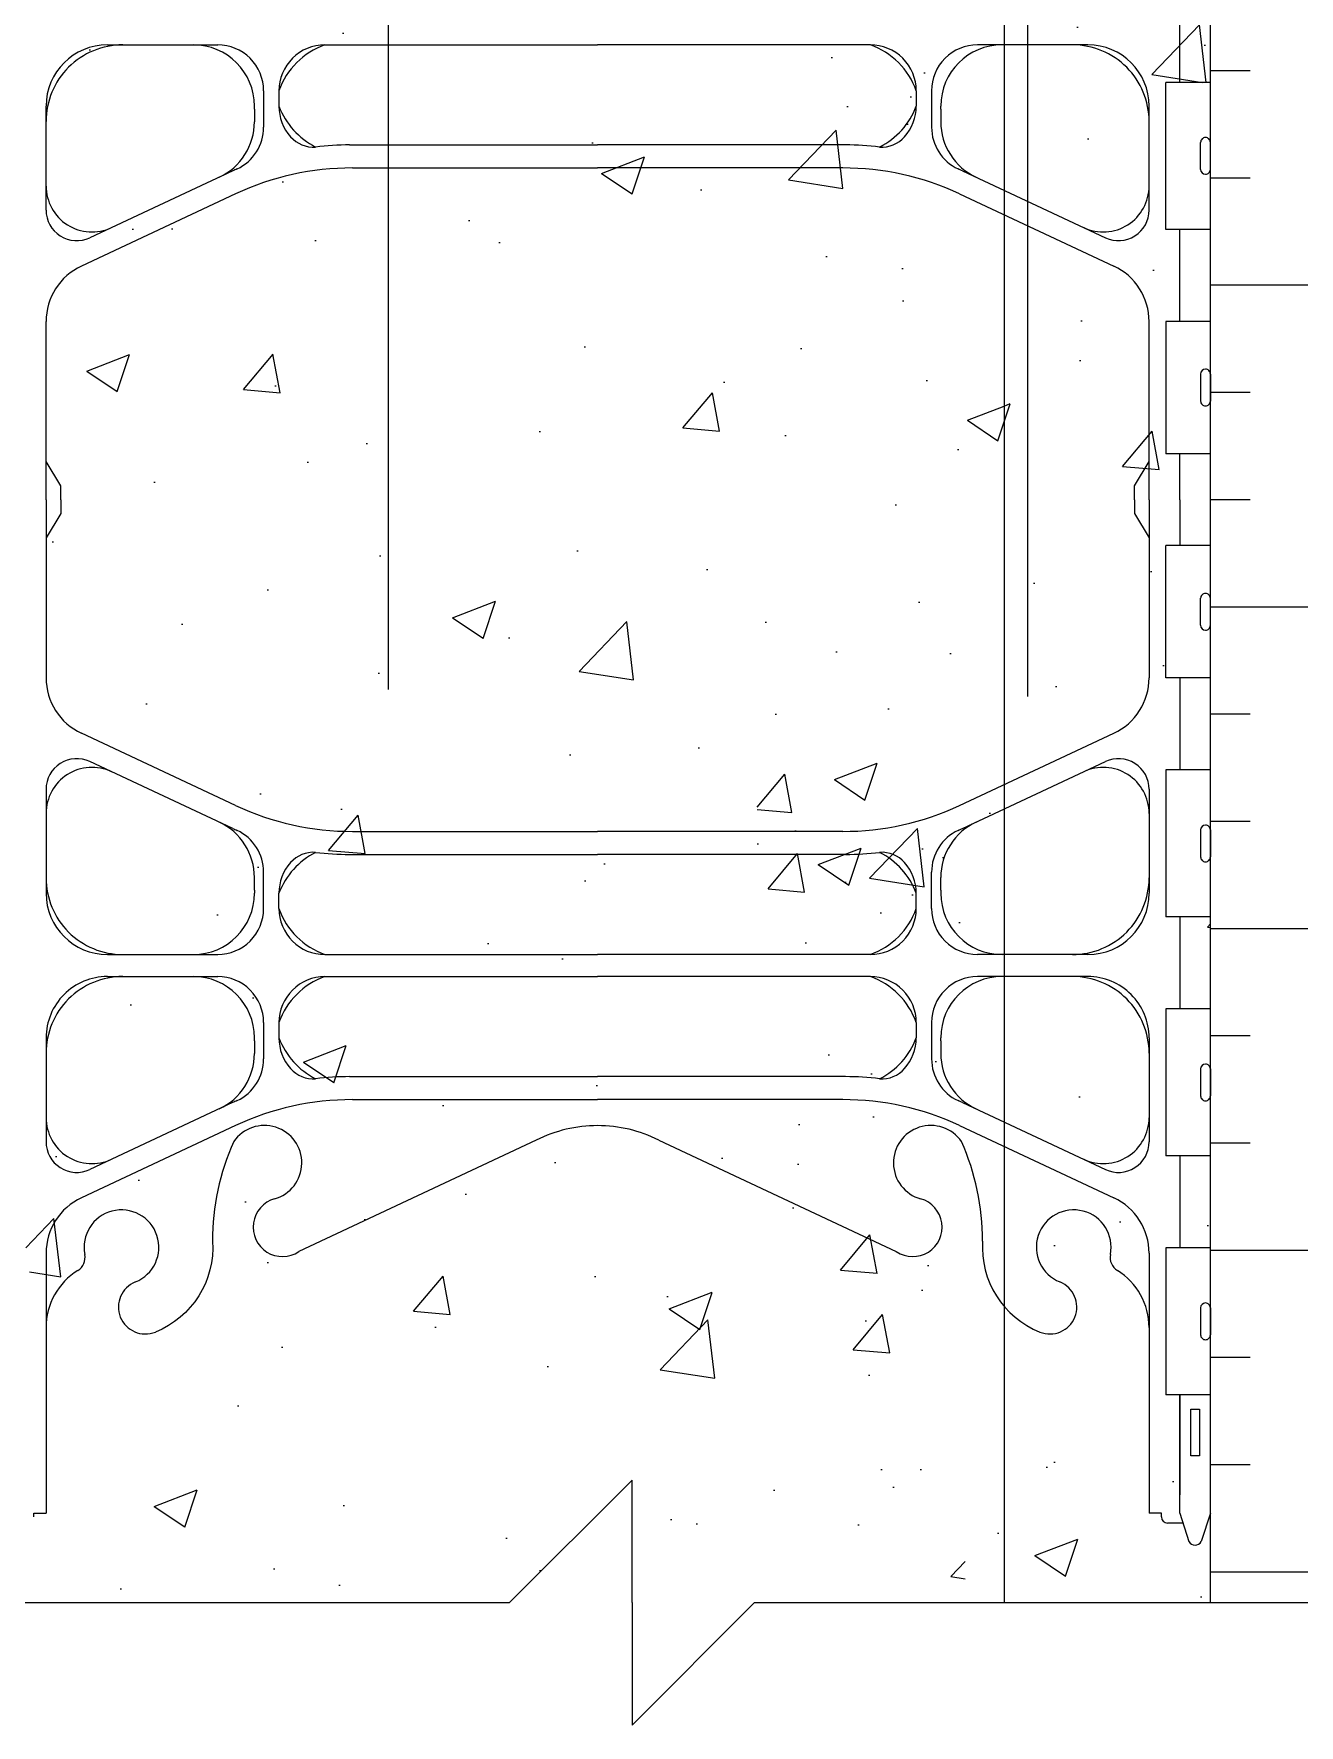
# Model space of a CAD drawing. Header units: inches. Extents: x 94.9 to 180.3, y -51.5 to 24.4.
# Drawn here: x 150.3 to 160.63, y -31.6 to -17.8 of the extents above; entities that cross this region are included whole.
import ezdxf

# ---------------------------------------------------------------- set-up
doc = ezdxf.new("R2010")
doc.units = ezdxf.units.IN
doc.header["$LTSCALE"] = 0.5
doc.header["$MEASUREMENT"] = 0
for name, color, linetype in [('HATCH', 12, 'Continuous'), ('line25', 2, 'Continuous'), ('LINE3', 3, 'Continuous'), ('LINE9', 9, 'Continuous'), ('Web_Edge', 9, 'Continuous')]:
    doc.layers.add(name, color=color, linetype=linetype)
pattern_1 = [(50, (0, 0), (3.586300913003767, -0.3137606749129755), [0.375, -4.125]), (355, (0, 0), (-0.693756668065, 3.760960668500059), [0.3, -3.3]), (100.4514, (0.2988584, -0.0261467), (2.892546908570108, 3.447197710304768), [0.31870095, -3.50571056]), (46.18420000000001, (0, 1), (5.336205243128222, -0.8275950716450904), [0.5625, -6.1875]), (96.6356, (0.444683725, 0.931033465), (4.673313527743517, 4.870589354502209), [0.47805144, -5.258565]), (351.1842, (0, 1), (4.673309725668136, 4.870593004626623), [0.45, -4.95]), (21, (0.5, 0.75), (2.984535260592308, -2.013094453326694), [0.375, -4.125]), (326.0000000000001, (0.5, 0.75), (1.216576659607909, 3.625750225234265), [0.3, -3.3]), (71.4514, (0.748711165, 0.58224197), (4.20111314290745, 1.612652483549762), [0.31870095, -3.50571056]), (37.50000000000001, (0, 0), (0.06079927658645334, 1.664469269156557), [0, -3.26, 0, -3.35, 0, -3.3125]), (7.499999999999999, (0, 0), (1.315347687210743, 1.972058559411801), [0, -1.91, 0, -3.185, 0, -1.2625]), (327.5, (-1.115, 0), (2.669112180862045, -0.112774358671899), [0, -1.25, 0, -3.9, 0, -5.175]), (317.5, (-1.615, 0), (2.915930846711931, 0.5005249116615882), [0, -1.625, 0, -2.59, 0, -3.675])]

msp = doc.modelspace()

# ---------------------------------------------------------------- hatches: boundary and pattern name
at = {"layer": 'HATCH'}
h = msp.add_hatch(dxfattribs=at)
h.set_pattern_fill('INSUL', color=256, scale=7, style=0)
h.set_pattern_definition([(0, (140.1029442377504, -43.47122242433819), (0, 2.625), []), (0, (140.1029442377504, -42.59622242433819), (0, 2.625), [0.875, -0.875]), (0, (140.1029442377504, -41.72122242433819), (0, 2.625), [0.875, -0.875])])
h.paths.add_polyline_path([(162.5293352938767, -15.59641818021844), (162.5293352938767, -14.84641818021836), (159.9043352938769, -14.84641818021829), (159.9043352938767, -30.59641818021844), (162.5293352938767, -30.59641818021844)])
h.paths.add_polyline_path([(162.5293352938767, 5.40358181978155), (162.0918352938767, 5.403581819781564), (162.0918352938767, 4.903581819781564), (160.5918352938767, 4.903581819781564), (160.5918352938767, 5.403581819781564), (159.9043352938769, 5.403581819781564), (159.9043352938769, -8.84641818021825), (162.5293352938767, -8.84641818021825), (162.5293352938767, -6.346418180218436)])
h = msp.add_hatch(dxfattribs=at)
h.set_pattern_fill('AR-CONC', color=256, scale=0.5, style=0)
h.set_pattern_definition([(49.99999999999999, (-2.30206905473753, -6.55844645664439), (3.586300913003767, -0.3137606749129755), [0.375, -4.125]), (355, (-2.30206905473753, -6.55844645664439), (-0.693756668065, 3.760960668500059), [0.3, -3.3]), (100.4514, (-2.003210654737529, -6.584593156644388), (2.892546908570108, 3.447197710304768), [0.31870095, -3.50571056]), (46.18420000000001, (-2.30206905473753, -5.55844645664439), (5.336205243128222, -0.8275950716450904), [0.5625, -6.1875]), (96.6356, (-1.857385329737525, -5.627412991644391), (4.673313527743517, 4.870589354502209), [0.47805144, -5.258565]), (351.1842, (-2.30206905473753, -5.55844645664439), (4.673309725668136, 4.870593004626623), [0.45, -4.95]), (21, (-1.80206905473753, -5.80844645664439), (2.984535260592308, -2.013094453326694), [0.375, -4.125]), (326.0000000000001, (-1.80206905473753, -5.80844645664439), (1.216576659607909, 3.625750225234265), [0.3, -3.3]), (71.4514, (-1.553357889737526, -5.976204486644392), (4.20111314290745, 1.612652483549762), [0.31870095, -3.50571056]), (37.50000000000001, (-2.30206905473753, -6.55844645664439), (0.06079927658645334, 1.664469269156557), [0, -3.26, 0, -3.35, 0, -3.3125]), (7.499999999999999, (-2.30206905473753, -6.55844645664439), (1.315347687210743, 1.972058559411801), [0, -1.91, 0, -3.185, 0, -1.2625]), (327.5, (-3.417069054737539, -6.55844645664439), (2.669112180862045, -0.112774358671899), [0, -1.25, 0, -3.9, 0, -5.175]), (317.5, (-3.917069054737539, -6.55844645664439), (2.915930846711931, 0.5005249116615882), [0, -1.625, 0, -2.59, 0, -3.675])])
h.paths.add_polyline_path([(157.9043352938767, -14.84641818021829), (157.0693352938776, -14.84641818021827), (157.0693352938776, -14.2839181802183), (156.8818352938776, -14.09641818021829), (156.6318352938776, -14.09641818021827), (156.4443352938776, -14.28391818021824), (156.4443352938776, -14.84641818021827), (156.2060709464155, -14.84641818021827), (156.2060709464155, -30.59641818021844), (157.9043352938767, -30.59641818021844)], flags=17)
h = msp.add_hatch(dxfattribs=at)
h.set_pattern_fill('AR-CONC', color=256, scale=0.5, style=0)
h.set_pattern_definition(pattern_1)
h.paths.add_polyline_path([(159.5393826996348, -18.19141818022472), (159.9043352938767, -18.19141818022472), (159.9043352938767, -17.44141818022466), (159.5393826996348, -17.44141818022472), (159.5393826996348, -16.24141818022467), (159.9043352938767, -16.24141818022467), (159.9043352938767, -15.49141818022467), (159.5393826996348, -15.49141818022473), (159.5393826996348, -14.84641818021828), (159.0693352938776, -14.84641818021827), (159.0693352938776, -14.28391818021828), (158.8818352938776, -14.0964181802183), (158.6318352938776, -14.09641818021826), (158.4443352938776, -14.28391818021824), (158.4443352938776, -14.84641818021827), (158.2219285003352, -14.84641818021826), (158.2219285003352, -30.59641818021844), (159.9043352938767, -30.59641818021844), (159.9043352938767, -28.9014181802247), (159.5393826996348, -28.90141818022469), (159.5393826996348, -27.70141818022465), (159.9043352938767, -27.70141818022471), (159.9043352938767, -26.95141818022471), (159.5393826996348, -26.95141818022471), (159.5393826996348, -25.75141818022466), (159.9043352938767, -25.75141818022472), (159.9043352938767, -25.00141818022466), (159.5393826996348, -25.00141818022466), (159.5393826996348, -23.80141818022462), (159.9043352938767, -23.80141818022467), (159.9043352938767, -23.05141818022467), (159.5393826996348, -23.05141818022473), (159.5393826996348, -21.97141818022468), (159.9043352938767, -21.97141818022469), (159.9043352938767, -21.22141818022469), (159.5393826996348, -21.22141818022469), (159.5393826996348, -20.14141818022465), (159.9043352938767, -20.1414181802247), (159.9043352938767, -19.3914181802247), (159.5393826996348, -19.39141818022476)])
h = msp.add_hatch(dxfattribs=at)
h.set_pattern_fill('AR-CONC', color=256, scale=0.5, style=0)
h.set_pattern_definition(pattern_1)
h.paths.add_polyline_path([(150.2692878881186, -14.27767112007411), (150.2692878881186, -15.49141818022473), (149.9043352938767, -15.49141818022467), (149.9043352938767, -16.24141818022467), (150.2692878881186, -16.24141818022467), (150.2692878881186, -17.44141818022472), (149.9043352938767, -17.44141818022466), (149.9043352938767, -18.19141818022472), (150.2692878881186, -18.19141818022472), (150.2692878881186, -19.39141818022476), (149.9043352938767, -19.3914181802247), (149.9043352938767, -20.1414181802247), (150.2692878881186, -20.14141818022465), (150.2692878881186, -21.22141818022469), (149.9043352938767, -21.22141818022469), (149.9043352938767, -21.97141818022469), (150.2692878881186, -21.97141818022469), (150.2692878881186, -23.05141818022473), (149.9043352938767, -23.05141818022467), (149.9043352938767, -23.80141818022467), (150.2692878881186, -23.80141818022461), (150.2692878881186, -25.00141818022466), (149.9043352938767, -25.00141818022466), (149.9043352938767, -25.75141818022472), (150.2692878881186, -25.75141818022466), (150.2692878881186, -26.95141818022471), (149.9043352938767, -26.95141818022471), (149.9043352938767, -27.34641818021827), (149.9043352938767, -27.70141818022471), (150.2692878881186, -27.70141818022465), (150.2692878881186, -28.9014181802247), (149.9043352938767, -28.9014181802247), (149.9043352938767, -30.59641818021843), (154.1856277842996, -30.59641818021843), (155.1856277842996, -29.59641818021842), (155.1856277842996, -30.59641818021844), (155.1856277842996, -31.59641818021842), (156.1856277842995, -30.59641818021843), (158.2219285003352, -30.59641818021844), (158.2219285003352, -16.15457284708634, 0.2223013013052496), (157.1870312477243, -15.41672252505066)])
h.paths.add_polyline_path([(157.4353065989541, -16.18487140140859, -1), (157.8103065989541, -16.18487140140859, -1)], flags=16)

# ---------------------------------------------------------------- linework, layer by layer
at = {"layer": 'line25'}
for p, q in [((159.9043352938767, -30.59641818021844), (159.9043352938767, -14.84641818021829)), ((159.9043352938767, -18.19141818022472), (159.5393826996348, -18.19141818022472)), ((159.5393826996348, -19.3914181802247), (159.5393826996348, -18.19141818022466)), ((159.9043352938767, -19.3914181802247), (159.5393826996348, -19.39141818022476)), ((159.9043352938767, -20.1414181802247), (159.5393826996348, -20.14141818022465)), ((159.5393826996348, -20.1414181802247), (159.5393826996348, -21.22141818022475)), ((159.9043352938767, -21.22141818022469), (159.5393826996348, -21.22141818022469)), ((159.9043352938767, -21.97141818022469), (159.5393826996348, -21.97141818022469)), ((159.5393826996348, -23.05141818022467), (159.5393826996348, -21.97141818022463)), ((159.9043352938767, -23.05141818022467), (159.5393826996348, -23.05141818022473)), ((159.9043352938767, -23.80141818022467), (159.5393826996348, -23.80141818022462)), ((159.5393826996348, -23.80141818022467), (159.5393826996348, -25.00141818022472)), ((159.9043352938767, -25.00141818022466), (159.5393826996348, -25.00141818022466)), ((159.9043352938767, -25.75141818022472), (159.5393826996348, -25.75141818022466)), ((159.5393826996348, -25.75141818022472), (159.5393826996348, -26.95141818022476)), ((159.9043352938767, -26.95141818022471), (159.5393826996348, -26.95141818022471)), ((159.9043352938767, -27.70141818022471), (159.5393826996348, -27.70141818022465)), ((159.5393826996348, -27.70141818022471), (159.5393826996348, -28.90141818022475)), ((159.9043352938767, -28.9014181802247), (159.5393826996348, -28.9014181802247))]:
    msp.add_line(p, q, dxfattribs=at)
at = {"layer": 'LINE3'}
for p, q in [((153.1954820993024, -2.735783541547164), (153.1954820993024, -23.14410391264991)), ((158.2219285003352, -5.042660475914118), (158.2219285003352, -30.59641818021844)), ((158.4156998177673, -23.2018074998505), (158.4156998177673, -16.89197818259532))]:
    msp.add_line(p, q, dxfattribs=at)
at = {"layer": 'LINE9'}
for p, q in [((159.8243316739137, -18.90141818022464), (159.8243316739128, -18.68141818022472)), ((159.8643316739137, -18.6414181802247), (159.8643316739127, -18.64141818022465)), ((159.9043316739136, -18.90141818022458), (159.9043316739136, -18.68141818022472)), ((159.9043352938767, -18.73641818022456), (159.9043316739132, -18.73641818022456)), ((159.9043352938767, -18.84641818022457), (159.9043316739132, -18.84641818022457)), ((159.8643316739137, -18.9414181802246), (159.8643316739137, -18.94141818022466)), ((159.8643316739137, -20.53141818022469), (159.8643316739137, -20.53141818022463)), ((159.8243316739137, -20.57141818022465), (159.8243316739128, -20.79141818022457)), ((159.9043316739136, -20.57141818022471), (159.9043316739136, -20.79141818022457)), ((159.9043352938767, -20.62641818022472), (159.9043316739132, -20.62641818022472)), ((159.8643316739137, -20.83141818022459), (159.8643316739127, -20.83141818022465)), ((159.9043352938767, -20.73641818022473), (159.9043316739132, -20.73641818022473)), ((159.8243316739137, -22.62141818022472), (159.8243316739128, -22.40141818022481)), ((159.8643316739137, -22.36141818022479), (159.8643316739127, -22.36141818022473)), ((159.9043316739136, -22.62141818022467), (159.9043316739136, -22.40141818022481)), ((159.9043352938767, -22.45641818022465), (159.9043316739132, -22.45641818022465)), ((159.9043352938767, -22.56641818022466), (159.9043316739132, -22.56641818022466)), ((159.8643316739137, -22.66141818022469), (159.8643316739137, -22.66141818022474)), ((159.8643316739137, -24.25141818022477), (159.8643316739137, -24.25141818022472)), ((159.8243316739137, -24.29141818022474), (159.8243316739128, -24.51141818022465)), ((159.9043316739136, -24.2914181802248), (159.9043316739136, -24.51141818022465)), ((159.9043352938767, -24.3464181802248), (159.9043316739132, -24.3464181802248)), ((159.8643316739137, -24.55141818022467), (159.8643316739127, -24.55141818022473)), ((159.9043352938767, -24.45641818022482), (159.9043316739132, -24.45641818022482)), ((159.8243316739137, -26.24141818022478), (159.8243316739128, -26.4614181802247)), ((159.9043316739136, -26.24141818022484), (159.9043316739136, -26.4614181802247)), ((159.9043352938767, -26.29641818022485), (159.9043316739132, -26.29641818022485)), ((159.9043352938767, -26.40641818022486), (159.9043316739132, -26.40641818022486)), ((159.8643316739137, -26.50141818022472), (159.8643316739127, -26.50141818022477)), ((159.8643316739137, -28.15141818022481), (159.8643316739137, -28.15141818022475)), ((159.8243316739137, -28.19141818022477), (159.8243316739128, -28.41141818022469)), ((159.9043316739136, -28.19141818022483), (159.9043316739136, -28.41141818022469)), ((159.9043352938767, -28.24641818022484), (159.9043316739132, -28.24641818022484)), ((159.9043352938767, -28.35641818022485), (159.9043316739132, -28.35641818022485)), ((159.8643316739137, -28.45141818022471), (159.8643316739127, -28.45141818022476)), ((155.1856277842996, -29.59641818021844), (154.1856277842996, -30.59641818021844)), ((155.1856277842996, -30.59641818021844), (155.1856277842996, -29.59641818021844)), ((145.8960968363524, -30.59641818021844), (154.1856277842998, -30.59641818021844)), ((155.1856277842996, -30.59641818021844), (155.1856277842996, -31.59641818021844)), ((155.1856277842996, -31.59641818021844), (156.1856277842996, -30.59641818021844)), ((156.1856277842998, -30.59641818021844), (164.0175815110073, -30.59641818021844))]:
    msp.add_line(p, q, dxfattribs=at)
for centre, start, end in [((159.8643316739127, -18.68141818022467), 90, 180.000000000101), ((159.8643316739137, -18.68141818022472), 0, 90.00000000007815), ((159.8643316739137, -18.90141818022464), 180, 270), ((159.8643316739137, -18.90141818022464), 269.9999999999479, 8.79359758331033e-11), ((159.8643316739137, -20.57141818022465), 90, 180), ((159.8643316739137, -20.57141818022465), 359.9999999999121, 90.00000000005213), ((159.8643316739127, -20.79141818022462), 179.999999999899, 270), ((159.8643316739137, -20.79141818022457), 269.9999999999218, 0), ((159.8643316739127, -22.40141818022475), 90, 180.000000000101), ((159.8643316739137, -22.40141818022481), 0, 90.00000000007815), ((159.8643316739137, -22.62141818022472), 180, 270), ((159.8643316739137, -22.62141818022472), 269.9999999999479, 8.79359758331033e-11), ((159.8643316739137, -24.29141818022474), 90, 180), ((159.8643316739137, -24.29141818022474), 359.9999999999121, 90.00000000005213), ((159.8643316739127, -24.51141818022471), 179.999999999899, 270), ((159.8643316739137, -24.51141818022465), 269.9999999999218, 0), ((159.8643316739137, -26.24141818022478), 90, 180), ((159.8643316739137, -26.24141818022478), 359.9999999999121, 90.00000000005213), ((159.8643316739127, -26.46141818022475), 179.999999999899, 270), ((159.8643316739137, -26.4614181802247), 269.9999999999218, 0), ((159.8643316739137, -28.19141818022477), 90, 180), ((159.8643316739137, -28.19141818022477), 359.9999999999121, 90.00000000005213), ((159.8643316739127, -28.41141818022474), 179.999999999899, 270), ((159.8643316739137, -28.41141818022469), 269.9999999999218, 0)]:
    msp.add_arc(centre, 0.04, start, end, dxfattribs=at)
at = {"layer": 'Web_Edge'}
for p, q in [((150.9043352938685, -17.88515129676431), (151.8043352938772, -17.88515129676431)), ((152.6793352938772, -17.88515129676431), (154.9043352938772, -17.88515129676431)), ((157.1293352938766, -17.88515129676431), (154.9043352938767, -17.88515129676431)), ((158.9043352938853, -17.88515129676431), (158.0043352938766, -17.88515129676431)), ((152.1793352938772, -18.26015129676436), (152.1793352938772, -18.5571790163854)), ((152.3043352938772, -18.26015129676436), (152.3043352938772, -18.37383891024682)), ((152.3043352938772, -18.26015129676436), (152.3043352938772, -18.3858704235809)), ((157.5043352938766, -18.26015129676436), (157.5043352938766, -18.37383891024682)), ((157.5043352938766, -18.26015129676436), (157.5043352938766, -18.3858704235809)), ((157.6293352938766, -18.26015129676436), (157.6293352938766, -18.5571790163854)), ((150.4043352938676, -19.23339079124888), (150.4043352938685, -18.3851512967634)), ((152.1043352938688, -18.40866515657534), (152.1043352938688, -18.38515129676431)), ((152.1043352938688, -18.40866515657534), (152.1043352938683, -18.51276724153)), ((157.7043352938851, -18.40866515657534), (157.7043352938851, -18.38515129676431)), ((157.7043352938851, -18.40866515657534), (157.7043352938855, -18.51276724153)), ((159.4043352938862, -19.23339079124888), (159.4043352938853, -18.3851512967634)), ((152.8811451029279, -18.70147929780926), (154.9043352938772, -18.70147929780926)), ((156.9275254848259, -18.70147929780926), (154.9043352938767, -18.70147929780926)), ((152.9043353128438, -18.88936324424286), (154.9043352938772, -18.88936324424286)), ((156.9043352749101, -18.88936324424286), (154.9043352938767, -18.88936324424286)), ((151.9274221315838, -18.91360970091874), (150.7603045129059, -19.4598207464595)), ((157.8812484561701, -18.91360970091874), (159.0483660748479, -19.4598207464595)), ((151.9506123415005, -19.10149364735206), (150.6923968579219, -19.69033848644311)), ((157.8580582462534, -19.10149364735206), (159.116273729832, -19.69033848644311)), ((150.4043352938626, -21.59641818021838), (150.4043352938653, -20.14319839786081)), ((159.4043352938908, -21.59641818021838), (159.4043352938881, -20.14319839786081)), ((150.5243352938625, -21.48406818021793), (150.4043352938631, -21.28406818021789)), ((150.5243352938625, -21.48406818021839), (150.4043352938631, -21.28406818021834)), ((159.2843352938909, -21.48406818021839), (159.4043352938903, -21.28406818021834)), ((159.2843352938909, -21.48406818021793), (159.4043352938903, -21.28406818021789)), ((150.5243352938625, -21.59641818021815), (150.5243352938625, -21.48406818021873)), ((150.5243352938625, -21.59641818021861), (150.5243352938625, -21.48406818021918)), ((159.2843352938909, -21.59641818021861), (159.2843352938909, -21.48406818021918)), ((159.2843352938909, -21.59641818021815), (159.2843352938909, -21.48406818021873)), ((150.4043352938626, -21.59641818021838), (150.4043352938653, -23.04963796257594)), ((150.5243352938625, -21.5964181802177), (150.5243352938625, -21.70876818021723)), ((150.5243352938625, -21.59641818021815), (150.5243352938625, -21.70876818021769)), ((159.2843352938909, -21.59641818021815), (159.2843352938909, -21.70876818021769)), ((159.2843352938909, -21.5964181802177), (159.2843352938909, -21.70876818021723)), ((159.4043352938908, -21.59641818021838), (159.4043352938881, -23.04963796257594)), ((150.5243352938625, -21.70876818021803), (150.4043352938631, -21.90876818021796)), ((150.5243352938625, -21.70876818021848), (150.4043352938631, -21.90876818021842)), ((159.2843352938909, -21.70876818021848), (159.4043352938903, -21.90876818021842)), ((159.2843352938909, -21.70876818021803), (159.4043352938903, -21.90876818021796)), ((151.9506123415, -24.09134271308436), (150.6923968579214, -23.50249787399331)), ((157.8580582462534, -24.09134271308436), (159.116273729832, -23.50249787399331)), ((151.9274221315829, -24.27922665951762), (150.7603045129055, -23.73301561397692)), ((157.8812484561701, -24.27922665951762), (159.0483660748479, -23.73301561397692)), ((150.4043352938671, -23.95944556918742), (150.4043352938681, -24.80768506367291)), ((159.4043352938862, -23.95944556918742), (159.4043352938853, -24.80768506367291)), ((152.9043353128433, -24.30347311619344), (154.9043352938767, -24.3034731161935)), ((156.9043352749101, -24.30347311619344), (154.9043352938767, -24.3034731161935)), ((152.8803247045645, -24.4913570626271), (154.9043352938767, -24.4913570626271)), ((156.9283458831884, -24.4913570626271), (154.9043352938767, -24.4913570626271)), ((152.1043352938679, -24.78417120386102), (152.1043352938679, -24.6800691189063)), ((152.1793352938768, -24.932685063672), (152.1793352938768, -24.63565734405095)), ((157.6293352938766, -24.932685063672), (157.6293352938766, -24.63565734405095)), ((157.7043352938851, -24.78417120386102), (157.7043352938855, -24.6800691189063)), ((152.1043352938679, -24.78417120386102), (152.1043352938679, -24.80768506367205)), ((152.3043352938768, -24.93306901010571), (152.3043352938768, -24.80711326721665)), ((157.5043352938766, -24.93306901010571), (157.5043352938766, -24.80711326721665)), ((157.7043352938851, -24.78417120386102), (157.7043352938851, -24.80768506367205)), ((150.9043352938681, -25.307685063672), (151.8043352938768, -25.30768506367205)), ((152.6793352938768, -25.30806901010577), (154.9043352938767, -25.30806901010577)), ((157.1293352938766, -25.30806901010577), (154.9043352938767, -25.30806901010577)), ((158.9043352938853, -25.307685063672), (158.0043352938766, -25.30768506367205)), ((150.9043352938703, -25.48768506367206), (151.8043352938768, -25.48768506367195)), ((152.6793352938768, -25.48806901010572), (154.9043352938767, -25.48806901010572)), ((157.1293352938766, -25.48806901010572), (154.9043352938767, -25.48806901010572)), ((158.9043352938831, -25.48768506367206), (158.0043352938766, -25.48768506367195)), ((152.1793352938768, -25.86268506367206), (152.1793352938768, -26.1597127832931)), ((152.3043352938768, -25.86306901010578), (152.3043352938768, -25.97675662358823)), ((152.3043352938768, -25.86306901010578), (152.3043352938768, -25.98878813692231)), ((157.5043352938766, -25.86306901010578), (157.5043352938766, -25.98878813692231)), ((157.5043352938766, -25.86306901010578), (157.5043352938766, -25.97675662358823)), ((157.6293352938766, -25.86268506367206), (157.6293352938766, -26.1597127832931)), ((150.4043352938703, -25.98768506367297), (150.4043352938722, -26.83592455815482)), ((152.1043352938679, -26.01119892348304), (152.1043352938679, -25.987685063672)), ((152.1043352938679, -26.01119892348304), (152.1043352938679, -26.11530100843775)), ((157.7043352938851, -26.01119892348304), (157.7043352938851, -25.987685063672)), ((157.7043352938851, -26.01119892348304), (157.7043352938855, -26.11530100843775)), ((159.4043352938831, -25.98768506367297), (159.4043352938812, -26.83592455815482)), ((152.881145102927, -26.30439701115061), (154.9043352938767, -26.30439701115061)), ((156.9275254848259, -26.30439701115061), (154.9043352938767, -26.30439701115061)), ((152.9043353128433, -26.49189701115061), (154.9043352938767, -26.49189701115061)), ((156.9043352749101, -26.49189701115061), (154.9043352938767, -26.49189701115061)), ((151.9266017332212, -26.51652741425981), (150.7603045129105, -27.06235451336441)), ((157.8820688545322, -26.51652741425981), (159.0483660748429, -27.06235451336441)), ((151.9506123415, -26.70402741425981), (150.69239685793, -27.29287225334711)), ((157.8580582462534, -26.70402741425981), (159.1162737298233, -27.29287225334711)), ((154.4043352938767, -26.82192239824461), (152.4669101704345, -27.73211937689847)), ((155.4043352938762, -26.82192239824461), (157.3417604173189, -27.73211937689847)), ((150.404335293874, -27.74573216476607), (150.4043352938767, -29.86768506367206)), ((159.4043352938794, -27.74573216476607), (159.4043352938767, -29.86768506367206)), ((159.6543352938767, -29.86768506367137), (159.6543352938767, -28.9014181802247)), ((150.3043352938768, -29.89768506367191), (150.3043352938772, -29.86768506367194)), ((150.3043352938768, -29.86768506367194), (150.4043352938767, -29.86768506367206)), ((150.3043352938768, -29.89768506367191), (150.3043352938768, -29.89768506367203)), ((159.5043352938766, -29.86768506367194), (159.4043352938767, -29.86768506367206)), ((159.5043352938766, -29.89768506367191), (159.5043352938766, -29.86768506367189)), ((159.5043352938766, -29.89768506367191), (159.5043352938766, -29.89768506367203)), ((159.6804222503985, -29.94768506367198), (159.5543352938768, -29.9476850636721)), ((159.6543352938767, -29.86768506367206), (159.7293352938765, -30.09768506367207)), ((159.9043352938767, -29.86768506367206), (159.8293352938769, -30.09768506367207))]:
    msp.add_line(p, q, dxfattribs=at)
for points in [[(159.6543352938767, -18.19141818022472), (159.6543352938767, -17.44141818022472)], [(159.6543352938767, -20.14141818022465), (159.6543352938767, -19.39141818022476)], [(159.6543352938767, -21.59641818021838), (159.6543352938767, -21.22141818022469)], [(159.6543352938767, -21.59641818021838), (159.6543352938767, -21.97141818022469)], [(159.6543352938767, -23.05141818022473), (159.6543352938767, -23.80141818022462)], [(159.6543352938767, -25.00141818022466), (159.6543352938767, -25.75141818022466)], [(159.6543352938767, -26.95141818022471), (159.6543352938767, -27.70141818022465)], [(159.6543352938767, -28.9014181802247), (159.6543352938767, -29.71768506367208)]]:
    msp.add_lwpolyline(points, dxfattribs=at)
for points in [[(151.7626243206456, -27.64627603526138, -0.325312471216074), (151.2960339583348, -28.38844821716496)], [(158.0460462671078, -27.64627603526138, 0.325312471216074), (158.5126366294186, -28.38844821716496)]]:
    msp.add_lwpolyline(points, format="xyb", dxfattribs=at)
msp.add_lwpolyline([(159.7443352938764, -29.01768506367192), (159.8143352938766, -29.01768506367192), (159.8143352938766, -29.39768506367191), (159.7443352938764, -29.39768506367191)], close=True, dxfattribs=at)
for centre, radius, start, end in [((151.0293352938703, -18.51015129676431), 0.625, 90, 180.0000000001172), ((150.9043352938685, -18.38515129676431), 0.5, 90, 179.9999999998958), ((151.6043352938688, -18.38515129676431), 0.5, 0, 90), ((151.8043352938772, -18.26015129676431), 0.375, 359.9999999999902, 90), ((152.6793352938772, -18.26015129676431), 0.375, 90, 180.000000000013), ((152.8861436427057, -18.46667957385812), 0.6174711717250514, 109.6458310330724, 160.4318438006129), ((157.1293352938766, -18.26015129676431), 0.375, 359.999999999987, 90), ((156.9225269450482, -18.46667957385812), 0.6174711717250514, 19.56815619938716, 70.35416896692765), ((158.0043352938766, -18.26015129676431), 0.375, 90, 180.0000000000098), ((158.2043352938851, -18.38515129676431), 0.5, 90, 180), ((158.7793352938835, -18.51015129676431), 0.625, 359.9999999998828, 90), ((158.9043352938853, -18.38515129676431), 0.5, 1.042204158021965e-10, 90), ((152.8874334491112, -18.16306819670204), 0.6242149396959077, 200.9118928518766, 242.894882495893), ((152.6804432266346, -18.38554790797689), 0.3761080710372169, 180.0491315714874, 221.6134668452278), ((156.9212371386426, -18.16306819670204), 0.6242149396959077, 297.105117504107, 339.0881071481235), ((157.1282273611193, -18.38554790797689), 0.3761080710372169, 318.3865331547722, 359.9508684285126), ((151.6043352938683, -18.51276724152955), 0.5, 295.0795940215743, 359.9999999999446), ((151.8032273611199, -18.55685650086211), 0.3761080710372169, 295.1869919048812, 359.9508684285158), ((158.005443226634, -18.55685650086211), 0.3761080710372169, 180.0491315714842, 244.8130080951188), ((158.2043352938855, -18.51276724152955), 0.5, 180.0000000000554, 244.9204059784257), ((152.5861595336529, -18.46929652479217), 0.25, 221.6134668452278, 273.8987903812736), ((152.8811451029279, -20.95147929780926), 2.25, 90, 97.09701530482775), ((156.9275254848259, -20.95147929780926), 2.25, 82.90298469517228, 90), ((157.2225110541009, -18.46929652479217), 0.25, 266.1012096187264, 318.3865331547722), ((152.8811451029279, -20.95147929780926), 2.25, 114.0752427888961, 115.0795940215743), ((152.9043353128438, -21.13936324424286), 2.25, 90.00000048298345, 115.0795940215455), ((156.9043352749101, -21.13936324424286), 2.25, 64.92040597845445, 89.99999951701653), ((156.9275254848259, -20.95147929780926), 2.25, 64.92040597842568, 65.92475721110388), ((150.7793352938708, -19.03687901638726), 0.375, 180.0000000000782, 295.0795940215456), ((159.0293352938831, -19.03687901638726), 0.375, 244.9204059784544, 359.9999999999218), ((150.6543352938676, -19.23339079124933), 0.25, 179.9999999998958, 295.0795940215456), ((159.1543352938862, -19.23339079124933), 0.25, 244.9204059784544, 1.042204158021965e-10), ((150.9043352938658, -20.14319839786127), 0.5, 115.0795937517372, 179.9999999998958), ((158.9043352938881, -20.14319839786127), 0.5, 1.042204158021965e-10, 64.92040624826284), ((150.9043352938653, -23.04963796257503), 0.5, 180.0000000001042, 244.9204062482629), ((158.9043352938881, -23.04963796257503), 0.5, 295.0795937517371, 359.9999999998958), ((150.6543352938671, -23.95944556918697), 0.25, 64.92040597845445, 180.0000000001042), ((159.1543352938862, -23.95944556918697), 0.25, 359.9999999998958, 115.0795940215455), ((150.7793352938703, -24.15595734404916), 0.375, 64.92040597845445, 179.9999999999218), ((159.0293352938831, -24.15595734404916), 0.375, 7.816531185164739e-11, 115.0795940215455), ((152.9043353128433, -22.05347311619344), 2.25, 244.9204059784544, 269.9999995170165), ((156.9043352749101, -22.05347311619344), 2.25, 270.0000004829835, 295.0795940215456), ((151.6043352938679, -24.68006911890681), 0.5, 5.53670958949169e-11, 64.92040597842568), ((152.881145102927, -22.2413570626271), 2.25, 244.9204059784257, 245.9247572111039), ((158.2043352938855, -24.68006911890681), 0.5, 115.0795940215743, 179.9999999999414), ((156.9275254848259, -22.2413570626271), 2.25, 294.0752427888961, 295.0795940215743), ((151.8032273611194, -24.63597985957425), 0.3761080710372169, 0.04913157148415857, 64.81300809511879), ((158.005443226634, -24.63597985957425), 0.3761080710372169, 115.1869919048812, 179.9508684285159), ((152.8874334491108, -25.02991549409556), 0.6242149396959077, 117.0965594592041, 159.0881071481234), ((152.6804943596091, -24.80745066738034), 0.3761592170496542, 138.3704075169235, 179.9486079113059), ((152.5861960116833, -24.72364154123578), 0.25, 86.12089310279778, 138.3704075169235), ((152.8803247045645, -22.2413570626271), 2.25, 262.9227740523067, 270), ((156.9283458831884, -22.2413570626271), 2.25, 270, 277.0772259476933), ((157.2224745760697, -24.72364154123578), 0.25, 41.62959248307645, 93.87910689720223), ((156.9212371386426, -25.02991549409556), 0.6242149396959077, 20.91189285187658, 62.90344054079591), ((157.1281762281443, -24.80745066738034), 0.3761592170496542, 0.05139208869406284, 41.62959248307645), ((151.0293352938699, -24.68268506367211), 0.625, 179.9999999998828, 270), ((158.7793352938835, -24.68268506367211), 0.625, 270, 1.172479677774711e-10), ((150.9043352938681, -24.807685063672), 0.5, 180.0000000001042, 270), ((151.6043352938679, -24.80768506367205), 0.5, 270, 0), ((158.2043352938851, -24.80768506367205), 0.5, 180, 270), ((158.9043352938853, -24.807685063672), 0.5, 270, 359.9999999998958), ((151.8043352938768, -24.93268506367205), 0.375, 270, 1.302755197527456e-11), ((152.8861436427048, -24.72626066127735), 0.6174711717250514, 199.5681561993871, 250.4318438006206), ((152.6793352938768, -24.93306901010577), 0.375, 179.999999999987, 270), ((157.1293352938766, -24.93306901010577), 0.375, 270, 1.302755197527456e-11), ((156.9225269450482, -24.72626066127735), 0.6174711717250514, 289.5681561993794, 340.4318438006128), ((158.0043352938766, -24.93268506367205), 0.375, 179.999999999987, 270), ((151.0293352938699, -26.11268506367206), 0.625, 90, 180.0000000001172), ((150.9043352938703, -25.98768506367206), 0.5, 90, 180.0000000001107), ((151.6043352938679, -25.987685063672), 0.5, 0, 90), ((151.8043352938768, -25.862685063672), 0.375, 359.999999999987, 90), ((152.6793352938768, -25.86306901010572), 0.375, 90, 180.0000000000098), ((152.8861436427048, -26.06959728719953), 0.6174711717250514, 109.6458310330724, 160.4318438006129), ((157.1293352938766, -25.86306901010572), 0.375, 359.999999999987, 90), ((156.9225269450482, -26.06959728719953), 0.6174711717250514, 19.56815619938716, 70.35416896692765), ((158.0043352938766, -25.862685063672), 0.375, 90, 180.0000000000098), ((158.2043352938851, -25.987685063672), 0.5, 90, 180), ((158.7793352938835, -26.11268506367206), 0.625, 359.9999999998828, 90), ((158.9043352938831, -25.98768506367206), 0.5, 359.9999999998893, 90), ((152.8874334491108, -25.76598591004345), 0.6242149396959077, 200.9118928518766, 242.894882495893), ((152.6804432266341, -25.98846562131824), 0.3761080710372169, 180.0491315714842, 221.6134668452278), ((156.9212371386426, -25.76598591004345), 0.6242149396959077, 297.105117504107, 339.0881071481235), ((157.1282273611193, -25.98846562131824), 0.3761080710372169, 318.3865331547722, 359.9508684285126), ((151.6043352938679, -26.11530100843724), 0.5, 295.0795940215743, 359.9999999999414), ((151.8031762281445, -26.15937538313175), 0.3761592170496542, 295.1919350229857, 359.9486079113059), ((158.0054943596089, -26.15937538313175), 0.3761592170496542, 180.0513920886941, 244.8080649770144), ((158.2043352938855, -26.11530100843724), 0.5, 180.0000000000554, 244.9204059784257), ((152.5861595336525, -26.07221423813358), 0.25, 221.6134668452278, 273.8987903812736), ((152.881145102927, -28.55439701115061), 2.25, 90, 97.09701530482775), ((156.9275254848259, -28.55439701115061), 2.25, 82.90298469517228, 90), ((157.2225110541009, -26.07221423813358), 0.25, 266.1012096187264, 318.3865331547722), ((152.9043353128433, -28.74189701115061), 2.25, 90.00000048298345, 115.0795940215455), ((156.9043352749101, -28.74189701115061), 2.25, 64.92040597845445, 89.99999951701653), ((152.8803247045645, -28.55439701115067), 2.25, 114.0523630858787, 115.0795940215455), ((156.9283458831884, -28.55439701115067), 2.25, 64.92040597845445, 65.94763691412135), ((150.7793352938703, -26.63941278329501), 0.375, 180.0000000000782, 295.0795940215456), ((152.1858639887993, -27.00796495902783), 0.3050000000005331, 285.7253459502905, 145.3296775658166), ((154.9043352938767, -27.82675969011937), 1.122362678968764, 90, 116.4546161161951), ((154.9043352938767, -27.82675969011937), 1.122362678968764, 63.5453838838049, 90), ((157.6228065989541, -27.00796495902783), 0.3050000000005331, 34.67032243418335, 254.2746540497095), ((159.0293352938831, -26.63941278329501), 0.375, 244.9204059784544, 359.9999999999218), ((150.6543352938722, -26.83592455815425), 0.25, 180.000000000114, 295.0795940215456), ((153.7626242562757, -27.64678428143223), 2, 156.0361711764875, 179.9854398195715), ((156.0460463314777, -27.64678428143223), 2, 0.01456018042848051, 23.96382882351237), ((159.1543352938812, -26.83592455815425), 0.25, 244.9204059784544, 359.999999999886), ((150.904335293874, -27.74573216476527), 0.5, 115.0795937517659, 180.0000000000814), ((152.3335733145097, -27.53256666994569), 0.2400000000001666, 105.7253459503446, 303.7500000000122), ((157.4750972732437, -27.53256666994569), 0.2400000000001666, 236.2499999999879, 74.27465404965537), ((158.9043352938794, -27.74573216476527), 0.5, 359.9999999999186, 64.92040624823406), ((151.0193352938765, -27.69673812681854), 0.305, 291.8037479893858, 191.0944368300292), ((158.7893352938769, -27.69673812681854), 0.305, 348.9055631699708, 248.1962520106142), ((150.5973714123408, -27.77948160196466), 0.125, 301.9267998742445, 11.09443683003898), ((159.2112991754126, -27.77948160196466), 0.125, 168.905563169961, 238.0732001257555), ((150.9543352938732, -28.35237058534732), 0.55, 121.9267998741506, 180.0000000001335), ((151.2143352938766, -28.18418043109658), 0.22, 111.8037479894419, 291.8037479894419), ((158.5943352938768, -28.18418043109658), 0.22, 248.1962520105581, 68.19625201055808), ((158.8543352938802, -28.35237058534732), 0.55, 359.9999999998665, 58.07320012584943), ((159.5543352938768, -29.89768506367203), 0.05, 180, 270), ((159.7793352938762, -30.07101839700589), 0.0566666666662005, 208.0724869355601, 331.9275130646614)]:
    msp.add_arc(centre, radius, start, end, dxfattribs=at)

doc.saveas('drawing.dxf')
